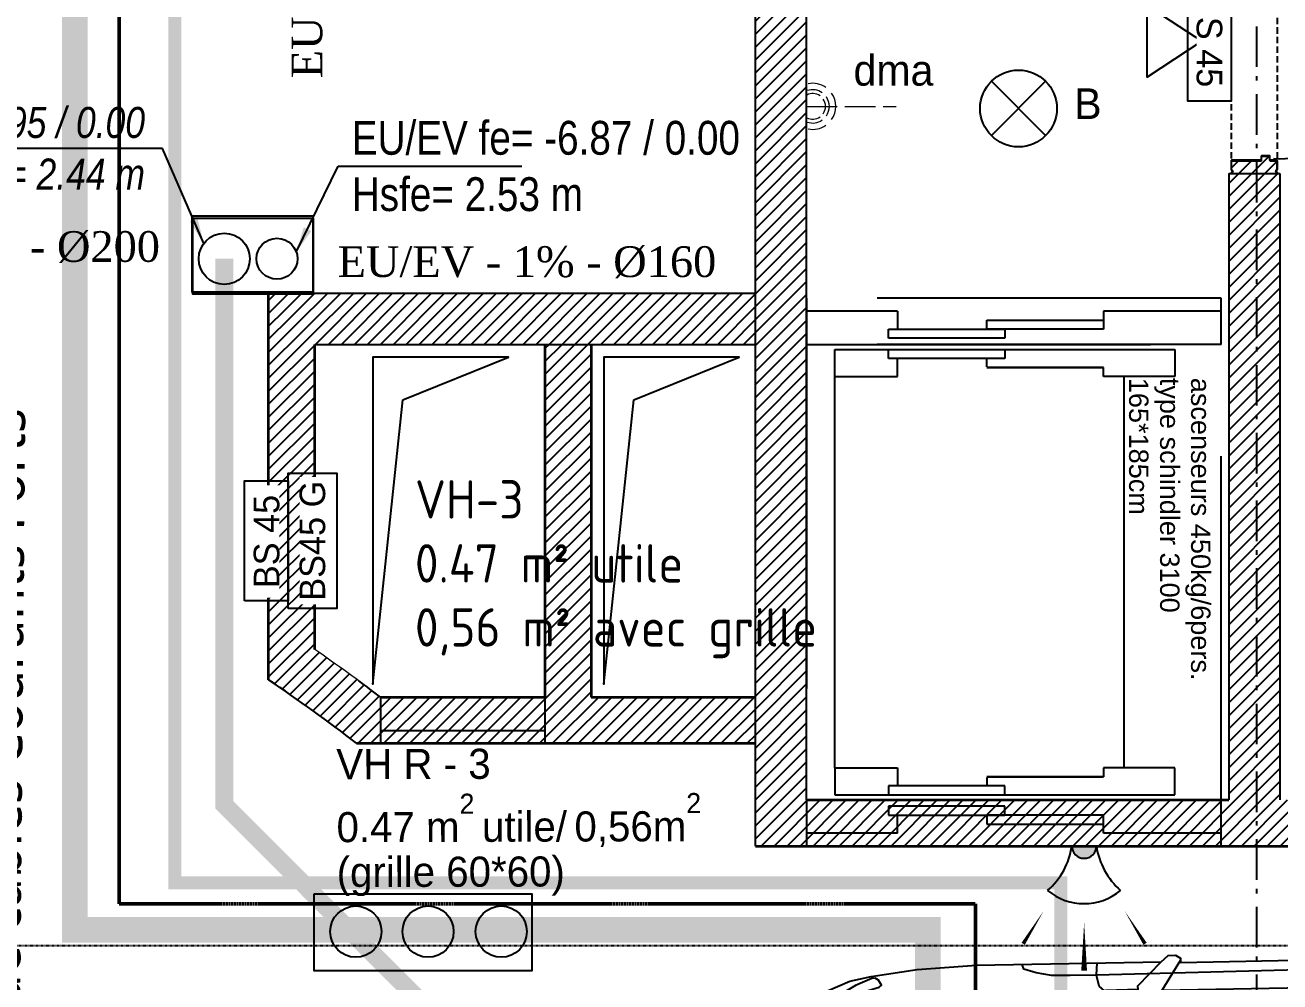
# Model space of a CAD drawing. Header units: centimetres. Extents: x 2191 to 12545, y -680 to 18662.
# Drawn here: x 4529.5 to 5020, y 4277.4 to 4651.1 of the extents above; entities that cross this region are included whole.
import ezdxf

# ---------------------------------------------------------------- set-up
doc = ezdxf.new("R2010")
doc.units = ezdxf.units.CM
for name, pattern in [('ACAD_ISO02W100', [15, 12, -3]), ('prlm_ef', [0.165, 0.1, -0.065]), ('prlm_ep', [2.5, 1.25, -0.25, 0.25, -0.25, 0.25, -0.25]), ('Style de ligne -1', [0.41664, 0.20828, -0.20836]), ('Style de ligne -11', [0.347222, 0.20828, -0.138942]), ('Style de ligne -13', [0.147638, 0.098425, -0.049213]), ('Style de ligne -17', [0.347222, 0.20828, -0.138942]), ('Style de ligne -6', [1.04164, 0.625, -0.20828, 0.06943, -0.13893])]:
    doc.linetypes.add(name, pattern=pattern)
for name, color, linetype in [('B BATI-fluides-gaine', 252, 'Continuous'), ('B GÈnÈral_Hatch', 252, 'Continuous'), ('B Général', 252, 'Continuous'), ('C ANNOTATIONS-axes horizontaux', 252, 'Style de ligne -1'), ('C ANNOTATIONS-niveaux', 252, 'Continuous'), ('C ANNOTATIONS-prestations', 252, 'Continuous'), ('prlm-EAU-EP', 141, 'Continuous'), ('prlm-EAU-EUEV', 25, 'Continuous'), ('prlm-GT', 242, 'Continuous'), ('prlm-VMC', 93, 'Continuous')]:
    doc.layers.add(name, color=color, linetype=linetype)
for name, color, linetype, lineweight in [('prlm-ELEC-BT', 1, 'Continuous', 25), ('prlm-ELEC-CFO', 1, 'Continuous', 25), ('prlm-ELEC-SSI', 6, 'Continuous', 25), ('prlm-TELECOM', 3, 'Continuous', 25)]:
    doc.layers.add(name, color=color, linetype=linetype, lineweight=lineweight)
doc.styles.add('Arial', font='arial.ttf')
doc.styles.add('CHAUFF', font='trebucbi.ttf', dxfattribs={"height": 0.001})
doc.styles.add('Eurostile', font='Eurosti.TTF')
doc.styles.add('Eurostile (bold)', font='Eurostib.TTF')
doc.styles.add('prlm-eau-ep', font='timesbi.ttf', dxfattribs={"height": 18})
doc.styles.add('prlm-eau-euev', font='pala.ttf', dxfattribs={"height": 18})
doc.styles.add('prlm-elec-cfo', font='comic.ttf', dxfattribs={"height": 12})
doc.styles.get("Standard").update_dxf_attribs({"font": 'isocp.shx', "height": 15})
doc.dimstyles.new('ISO-25', dxfattribs={"dimtxt": 2.5, "dimasz": 2.5, "dimexe": 1.25, "dimexo": 0.625, "dimtad": 1, "dimtxsty": 'Standard', "dimcen": 2.5, "dimadec": 0, "dimazin": 0, "dimtfac": 1, "dimtmove": 0, "dimatfit": 3, "dimfxl": 1, "dimarcsym": 0})
pattern_1 = [(45, (0, 0), (2.4253472, -2.6458333), [])]

# ---------------------------------------------------------------- blocks, each defined once
blk = doc.blocks.new('A 70.Groupe-1')
at = {"layer": 'B Général', "linetype": 'Continuous'}
for p, q in [((5186.18, 4285.15), (5183.07, 4288.37)), ((5205.6, 4275.75), (5211.38, 4279.87)), ((5071.7, 4276.01), (5082.6, 4276.23)), ((4973.72, 4214.28), (4974.4, 4261.37)), ((5075.64, 4254.92), (5083.01, 4254.91)), ((4977, 4169.85), (4985.01, 4170)), ((4977.7, 4154.22), (4984.92, 4154.37)), ((5077.87, 4140.79), (5085.24, 4141.09)), ((5208.55, 4125.06), (5214.48, 4121.17)), ((5074.76, 4119.56), (5085.66, 4119.77)), ((5189.51, 4114.91), (5186.53, 4111.57))]:
    blk.add_line(p, q, dxfattribs=at)
at = {"layer": 'B Général', "linetype": 'Continuous', "flags": 128}
for points in [[(4814.58, 4192.73), (4815.05, 4209.98), (4816.73, 4226.45), (4820.39, 4244.56), (4824.97, 4256.27), (4830.04, 4263.59), (4834.76, 4268.09), (4842.27, 4273.45), (4851.81, 4277.65), (4860.19, 4279.41), (4878.18, 4282.17), (4901.4, 4283.83), (4973.54, 4285.24), (4976.29, 4287.7), (4979.1, 4287.75), (4981.13, 4286.59), (4981.16, 4284.99), (5102.18, 4287.35), (5217.22, 4288.8), (5223.25, 4287.72), (5229.33, 4284.23), (5234.25, 4278.71), (5240.07, 4268), (5245.67, 4248.07), (5248.9, 4226.88), (5251, 4201.26)], [(5077.15, 4276.12), (5077.08, 4279.49), (5073.25, 4286.79)], [(5213.33, 4282.71), (5208.97, 4283.83), (5199.49, 4284.77), (5186.18, 4285.15), (5146.89, 4285.18), (4948.3, 4280.01), (4938.04, 4279.81), (4930.67, 4279.83), (4924.71, 4280.84), (4919.87, 4282.34), (4919.19, 4284.18)], [(4970.18, 4268.09), (4952.29, 4273.04), (4949.35, 4275.71), (4948.3, 4280.01), (4948.53, 4284.75)], [(4842.27, 4273.45), (4833.46, 4264.94), (4830.36, 4259.11), (4826.37, 4250.37), (4823.02, 4241), (4821.03, 4227.97), (4819.15, 4209.17), (4819.31, 4192.82)], [(4964.53, 4274.4), (4951.95, 4273.99), (4948.91, 4273.45), (4945.58, 4271.78), (4940.67, 4268.48), (4936.15, 4261.82), (4931.04, 4252.58), (4925.88, 4237.72), (4923.26, 4223.72), (4921.43, 4211.01), (4921.15, 4200.75), (4921.26, 4194.81)], [(5223.59, 4200.73), (5222.95, 4216.75), (5220.84, 4234.83), (5216.76, 4254.64), (5210.41, 4267.98), (5205.6, 4275.75), (5197.87, 4269.34), (5189, 4263.71), (5176.82, 4254.98), (5178.83, 4250.85), (5181.91, 4240.97), (5183.92, 4228.5), (5184.91, 4210.39), (5184.96, 4199.97)], [(5217.44, 4272.77), (5222.12, 4263.64), (5226.72, 4253.71), (5228.97, 4241.32), (5230.8, 4229.73), (5232.97, 4200.91)], [(4946.91, 4269.24), (4943.12, 4270.13), (4895.51, 4265.35), (4868.3, 4262.57), (4842.37, 4260.62), (4836.54, 4260.67)], [(4930.4, 4194.99), (4930.38, 4204.13), (4931.19, 4220.19), (4933.46, 4235.46), (4937.35, 4249.81), (4940.83, 4260.14), (4944.1, 4265.5), (4946.91, 4269.24), (4952.71, 4267.59), (4972.55, 4261.89), (4992.87, 4256.19), (5006.58, 4251.97), (5003.66, 4245.66), (5001.64, 4233.75), (4999.66, 4220.56), (4999.08, 4208.84), (4999.17, 4196.34)], [(4823.16, 4192.9), (4822.85, 4208.77), (4824.03, 4222.42), (4825.32, 4229.82), (4826.74, 4231.13), (4831.87, 4231.23), (4853.59, 4235.99), (4880.26, 4241.48), (4908.66, 4248.61), (4925.72, 4254.08), (4930.5, 4255.45), (4932.74, 4255.66)], [(5006.58, 4251.97), (5019.92, 4250.63), (5031.16, 4249.88), (5048.8, 4249.59), (5135.68, 4251.29), (5161.98, 4251.32), (5172.39, 4252.32), (5176.82, 4254.98)], [(5172.39, 4252.32), (5175.59, 4244.21), (5177.06, 4234.94), (5177.95, 4221.97), (5178.38, 4199.84)], [(5236.36, 4253.09), (5240.31, 4235.53), (5241.34, 4223.93), (5242.58, 4201.1)], [(4968.12, 4127.48), (4964.06, 4134.51), (4960.36, 4139.05), (4955.45, 4144.17), (4952.14, 4149.31), (4949.63, 4154.88), (4948.35, 4158.86), (4948.21, 4165.67), (4950.84, 4174.95), (4957.69, 4193.52), (4965.45, 4206.5), (4969.33, 4213.39), (4971.32, 4214.24), (4973.72, 4214.28), (4975.35, 4213.11), (4975.15, 4182.24), (4972.35, 4181.78), (4973.62, 4178.6), (4976.54, 4172.64), (4977.88, 4165.85), (4977.62, 4158.23), (4977.34, 4152.21), (4975.81, 4148.57), (4974.28, 4144.54), (4976.7, 4144.18), (4977.68, 4130.62)], [(4814.58, 4192.73), (4815.72, 4175.51), (4818.05, 4159.12), (4822.41, 4141.16), (4827.44, 4129.64), (4832.79, 4122.53), (4837.69, 4118.21), (4845.41, 4113.15), (4855.1, 4109.33), (4863.55, 4107.89), (4881.63, 4105.84), (4904.9, 4105.09), (4977.03, 4106.5), (4979.88, 4104.15), (4982.69, 4104.21), (4984.67, 4105.45), (4984.64, 4107.05), (5105.66, 4109.42), (5220.66, 4112.47), (5226.65, 4113.79), (5232.59, 4117.52), (5237.29, 4123.22), (5242.69, 4134.15), (5247.51, 4154.29), (5249.9, 4175.58), (5251, 4201.26)], [(5174.44, 4147.17), (5177.33, 4155.4), (5178.43, 4164.73), (5178.82, 4177.72), (5178.38, 4199.84)], [(5223.59, 4200.73), (5223.58, 4184.69), (5222.17, 4166.54), (5218.87, 4146.59), (5213.05, 4133.01), (5208.55, 4125.06), (5200.57, 4131.16), (5191.49, 4136.44), (5178.98, 4144.69), (5180.82, 4148.9), (5183.51, 4158.89), (5185.03, 4171.43), (5185.32, 4189.56), (5184.96, 4199.97)], [(5220.26, 4128.5), (5224.58, 4137.81), (5228.79, 4147.91), (5230.55, 4160.37), (5231.93, 4172.03), (5232.97, 4200.91)], [(5238.39, 4148.9), (5241.66, 4166.6), (5242.23, 4178.24), (5242.58, 4201.1)], [(4967.61, 4116.98), (4955.02, 4116.9), (4951.96, 4117.32), (4948.57, 4118.86), (4943.53, 4121.97), (4938.76, 4128.45), (4933.29, 4137.48), (4927.55, 4152.12), (4924.39, 4166.01), (4922.06, 4178.63), (4921.38, 4188.88), (4921.26, 4194.81)], [(4930.4, 4194.99), (4930.74, 4185.86), (4932.17, 4169.85), (4935.04, 4154.67), (4939.48, 4140.49), (4943.37, 4130.3), (4946.84, 4125.08), (4949.8, 4121.45), (4955.54, 4123.32), (4975.13, 4129.8), (4995.21, 4136.29), (5008.75, 4141.04), (5005.58, 4147.23), (5003.11, 4159.05), (5000.6, 4172.15), (4999.57, 4183.84), (4999.17, 4196.34)], [(4845.41, 4113.15), (4836.27, 4121.31), (4832.95, 4127.02), (4828.61, 4135.59), (4824.9, 4144.82), (4822.4, 4157.76), (4819.79, 4176.47), (4819.31, 4192.82)], [(4823.16, 4192.9), (4823.47, 4177.03), (4825.18, 4163.43), (4826.77, 4156.08), (4828.23, 4154.83), (4833.36, 4154.93), (4855.25, 4151.03), (4882.12, 4146.58), (4910.78, 4140.57), (4928.03, 4135.77), (4932.86, 4134.59), (4935.11, 4134.47)], [(5008.75, 4141.04), (5022.02, 4142.9), (5033.23, 4144.09), (5050.85, 4145.07), (5137.73, 4146.77), (5164.01, 4147.77), (5174.44, 4147.17), (5178.98, 4144.69)], [(4949.8, 4121.45), (4946.05, 4120.41), (4898.29, 4123.33), (4870.99, 4125.04), (4845, 4125.97), (4839.18, 4125.7)], [(4973.01, 4123.5), (4955.32, 4117.87), (4952.49, 4115.08), (4951.61, 4110.74), (4952.03, 4106.01)], [(5216.54, 4118.4), (5212.23, 4117.12), (5202.8, 4115.81), (5189.51, 4114.91), (5150.25, 4113.34), (4951.61, 4110.74), (4941.35, 4110.54), (4933.98, 4110.23), (4928.07, 4108.99), (4923.3, 4107.3), (4922.69, 4105.44)], [(5080.21, 4119.67), (5080.27, 4116.3), (5076.73, 4108.85)]]:
    blk.add_lwpolyline(points, dxfattribs=at)
for points in [[(4964.64, 4272.96), (4964.42, 4275.84), (4973.54, 4285.24), (4976.29, 4287.7), (4979.1, 4287.75), (4981.13, 4286.59), (4981.14, 4285.79), (4972.83, 4272.32), (4969.97, 4270.82)], [(5236.36, 4253.09), (5233.15, 4253.03), (5230.7, 4255.39), (5225.76, 4261.71), (5220.81, 4268.83), (5211.38, 4279.87), (5213.33, 4282.71), (5216.94, 4282.38), (5224.22, 4279.32), (5228.73, 4274.19), (5232.54, 4263.64)], [(4827.19, 4232.58), (4830.86, 4233.62), (4832.75, 4235.42), (4833.02, 4238.31), (4835.73, 4247.18), (4840.19, 4256.89), (4843.6, 4262.73), (4848.16, 4267.47), (4853.05, 4271.58), (4859.1, 4273.94), (4863.4, 4275.31), (4864.19, 4276.12), (4863.03, 4278.03), (4861.73, 4278.8), (4860.45, 4278.62), (4854.09, 4275.93), (4845.85, 4270.95), (4840.48, 4266.68), (4836.12, 4260.02), (4832.11, 4251.92), (4829.37, 4244.49), (4827.59, 4236.92)], [(5049.95, 4281.2), (5062.29, 4281.44), (5064.71, 4280.53), (5065.06, 4279.09), (5063.8, 4278.1), (5051.46, 4277.86), (5048.71, 4278.77), (5048.03, 4280.84)], [(5071.7, 4276.01), (5075.64, 4254.92), (5046.78, 4254.36), (5023.04, 4254.86), (5008.25, 4256.65), (4970.18, 4268.09), (4969.97, 4270.82), (4973.93, 4274.1)], [(5171.93, 4275.57), (5158.37, 4263.76), (5152.34, 4260.43), (5145.49, 4258.21), (5136.06, 4256.91), (5083.01, 4254.91), (5082.6, 4276.23), (5116.91, 4276.58), (5148.83, 4275.92)], [(4944.54, 4176.99), (4943.81, 4214.66), (4944.89, 4216.44), (4946.98, 4216.16), (4949.02, 4210.43), (4949.48, 4195.21), (4949.13, 4180.29), (4947.79, 4174.81), (4946.37, 4173.66), (4944.9, 4174.91)], [(4828.74, 4153.4), (4832.45, 4152.51), (4834.41, 4150.78), (4834.78, 4147.9), (4837.84, 4139.14), (4842.68, 4129.61), (4846.32, 4123.91), (4851.06, 4119.35), (4856.11, 4115.44), (4862.24, 4113.32), (4866.59, 4112.12), (4867.41, 4111.34), (4866.33, 4109.39), (4865.06, 4108.56), (4863.77, 4108.7), (4857.31, 4111.14), (4848.88, 4115.78), (4843.35, 4119.85), (4838.73, 4126.33), (4834.41, 4134.26), (4831.38, 4141.58), (4829.31, 4149.08)], [(5238.39, 4148.9), (5235.19, 4148.84), (5232.83, 4146.39), (5228.15, 4139.88), (5223.48, 4132.57), (5214.48, 4121.17), (5216.54, 4118.4), (5220.14, 4118.88), (5227.29, 4122.22), (5231.6, 4127.52), (5234.99, 4138.21)], [(5074.76, 4119.56), (5077.87, 4140.79), (5049.02, 4140.22), (5025.31, 4138.8), (5010.6, 4136.43), (4973.01, 4123.5), (4972.9, 4120.78), (4976.99, 4117.65)], [(5174.9, 4123.92), (5160.89, 4135.2), (5154.73, 4138.28), (5147.8, 4140.23), (5138.32, 4141.17), (5085.24, 4141.09), (5085.66, 4119.77), (5119.96, 4120.77), (5151.83, 4122.67)], [(4967.66, 4118.43), (4967.55, 4115.54), (4977.03, 4106.5), (4979.88, 4104.15), (4982.69, 4104.21), (4984.67, 4105.45), (4984.65, 4106.25), (4975.82, 4119.39), (4972.9, 4120.78)], [(5053.23, 4113.53), (5065.57, 4113.77), (5067.96, 4114.78), (5068.25, 4116.23), (5066.95, 4117.16), (5054.6, 4116.92), (5051.9, 4115.91), (5051.3, 4113.81)]]:
    blk.add_lwpolyline(points, close=True, dxfattribs=at)
at = {"layer": 'B Général', "linetype": 'Continuous'}
for centre, major_axis, ratio in [((4965.46, 4257.62), (3.81, 0.07), 1), ((4992.47, 4161.81), (-0.36, 18.51), 0.458873), ((4992.71, 4161.89), (-0.3, 15.55), 0.407215), ((4993.59, 4161.99), (-0.21, 10.98), 0.408756), ((4967.79, 4138.4), (3.81, 0.07), 1)]:
    blk.add_ellipse(centre, major_axis=major_axis, ratio=ratio, dxfattribs=at)
blk = doc.blocks.new('A 70.PP 93_204 PF1_2h mur20')
at = {"layer": 'B GÈnÈral_Hatch', "linetype": 'Continuous'}
h = blk.add_hatch(dxfattribs=at)
h.set_pattern_fill('50_BETON', color=256, style=0, pattern_type=2)
h.set_pattern_definition(pattern_1)
edge = h.paths.add_edge_path()
edge.add_line((-51.6, -8.95), (-50.94, -8.37))
edge.add_line((-50.94, -8.37), (-50.93, -8.36))
edge.add_arc((-50.79, -8.52), 0.2, 48.9909, 131.0091, ccw=False)
edge.add_line((-50.66, -8.36), (-50.65, -8.37))
edge.add_line((-50.65, -8.37), (-50.1, -8.86))
edge.add_line((-50.1, -8.86), (-50.1, -8.86))
edge.add_arc((-50.06, -8.82), 0.05, 228.9909, 270)
edge.add_line((-50.06, -8.87), (-50.06, -8.87))
edge.add_line((-50.06, -8.87), (-46.7, -8.87))
edge.add_line((-46.7, -8.87), (-46.69, -8.87))
edge.add_arc((-46.69, -8.83), 0.0435, 270, 360)
edge.add_line((-46.65, -8.83), (-46.65, 2.7))
edge.add_arc((-46.48, 2.7), 0.174, 90, 180, ccw=False)
edge.add_line((-46.48, 2.87), (-46.45, 2.87))
edge.add_line((-46.45, 2.87), (-44.9, 2.87))
edge.add_line((-44.9, 2.87), (-44.89, 2.87))
edge.add_arc((-44.89, 2.91), 0.0435, 270, 360)
edge.add_line((-44.85, 2.91), (-44.85, 5.96))
edge.add_arc((-44.89, 5.96), 0.0435, 0, 90)
edge.add_line((-44.89, 6), (-44.9, 6))
edge.add_line((-44.9, 6), (-46.45, 6))
edge.add_line((-46.45, 6), (-46.48, 6))
edge.add_arc((-46.48, 6.17), 0.174, 180, 270, ccw=False)
edge.add_line((-46.65, 6.17), (-46.65, 8.83))
edge.add_arc((-46.69, 8.83), 0.0435, 0, 90)
edge.add_line((-46.69, 8.87), (-46.7, 8.87))
edge.add_line((-46.7, 8.87), (-50.06, 8.87))
edge.add_line((-50.06, 8.87), (-50.06, 8.87))
edge.add_arc((-50.06, 8.82), 0.05, 90, 131.0091)
edge.add_line((-50.1, 8.86), (-50.1, 8.86))
edge.add_line((-50.1, 8.86), (-50.65, 8.37))
edge.add_line((-50.65, 8.37), (-50.66, 8.37))
edge.add_arc((-50.79, 8.52), 0.2, 233.0967, 311.0091, ccw=False)
edge.add_line((-50.91, 8.36), (-50.92, 8.36))
edge.add_line((-50.92, 8.36), (-51.44, 8.81))
edge.add_line((-51.44, 8.81), (-51.44, 8.81))
edge.add_line((-51.44, 8.81), (-51.6, 8.95))
edge.add_line((-51.6, 8.95), (-51.6, -8.95))
h = blk.add_hatch(dxfattribs=at)
h.set_pattern_fill('50_BETON', color=256, style=0, pattern_type=2)
h.set_pattern_definition(pattern_1)
edge = h.paths.add_edge_path()
edge.add_line((51.6, -8.95), (50.94, -8.37))
edge.add_line((50.94, -8.37), (50.93, -8.36))
edge.add_arc((50.79, -8.52), 0.2, 48.9909, 131.0091)
edge.add_line((50.66, -8.36), (50.65, -8.37))
edge.add_line((50.65, -8.37), (50.1, -8.86))
edge.add_line((50.1, -8.86), (50.1, -8.86))
edge.add_arc((50.06, -8.82), 0.05, 270, 311.0091, ccw=False)
edge.add_line((50.06, -8.87), (50.06, -8.87))
edge.add_line((50.06, -8.87), (46.7, -8.87))
edge.add_line((46.7, -8.87), (46.69, -8.87))
edge.add_arc((46.69, -8.83), 0.0435, 180, 270, ccw=False)
edge.add_line((46.65, -8.83), (46.65, 2.7))
edge.add_arc((46.48, 2.7), 0.174, 0, 90)
edge.add_line((46.48, 2.87), (46.45, 2.87))
edge.add_line((46.45, 2.87), (44.9, 2.87))
edge.add_line((44.9, 2.87), (44.89, 2.87))
edge.add_arc((44.89, 2.91), 0.0435, 180, 270, ccw=False)
edge.add_line((44.85, 2.91), (44.85, 5.96))
edge.add_arc((44.89, 5.96), 0.0435, 90, 180, ccw=False)
edge.add_line((44.89, 6), (44.9, 6))
edge.add_line((44.9, 6), (46.45, 6))
edge.add_line((46.45, 6), (46.48, 6))
edge.add_arc((46.48, 6.17), 0.174, 270, 360)
edge.add_line((46.65, 6.17), (46.65, 8.83))
edge.add_arc((46.69, 8.83), 0.0435, 90, 180, ccw=False)
edge.add_line((46.69, 8.87), (46.7, 8.87))
edge.add_line((46.7, 8.87), (50.06, 8.87))
edge.add_line((50.06, 8.87), (50.06, 8.87))
edge.add_arc((50.06, 8.82), 0.05, 48.9909, 90, ccw=False)
edge.add_line((50.1, 8.86), (50.1, 8.86))
edge.add_line((50.1, 8.86), (50.65, 8.37))
edge.add_line((50.65, 8.37), (50.66, 8.37))
edge.add_arc((50.79, 8.52), 0.2, 228.9909, 306.9033)
edge.add_line((50.91, 8.36), (50.92, 8.36))
edge.add_line((50.92, 8.36), (51.44, 8.81))
edge.add_line((51.44, 8.81), (51.44, 8.81))
edge.add_line((51.44, 8.81), (51.6, 8.95))
edge.add_line((51.6, 8.95), (51.6, -8.95))
at = {"layer": 'B Général', "linetype": 'Style de ligne -13', "ltscale": 25.4}
for p, q in [((46.7, 9), (-46.7, 9)), ((46.7, -9), (-46.7, -9))]:
    blk.add_line(p, q, dxfattribs=at)
at = {"layer": 'B Général', "linetype": 'Continuous', "flags": 128}
for points in [[(45, 12), (48.5, 12), (48.5, 10), (50, 10), (50.01, 106), (48.51, 106), (48.51, 104), (45.01, 104)], [(0, -20.5), (-14, -41.85), (14, -41.85)]]:
    blk.add_lwpolyline(points, close=True, dxfattribs=at)
for points in [[(-46.5, 8.83), (-46.5, 6.17, 0.414214), (-46.46, 6.13), (-46.45, 6.13), (-44.9, 6.13), (-44.87, 6.13, -0.414214), (-44.7, 5.96), (-44.7, 2.91, -0.414214), (-44.87, 2.74), (-44.9, 2.74), (-46.45, 2.74), (-46.46, 2.74, 0.414214), (-46.5, 2.7), (-46.5, -8.83, -0.414214), (-46.67, -9), (-46.7, -9), (-50.06, -9), (-50.07, -9, -0.18087), (-50.2, -8.95), (-50.2, -8.95), (-50.76, -8.47), (-50.76, -8.46, 0.373975), (-50.83, -8.46), (-50.83, -8.47), (-51.49, -9.04), (-51.6, -8.95), (-50.94, -8.37), (-50.93, -8.36, -0.373975), (-50.66, -8.36), (-50.65, -8.37), (-50.1, -8.86), (-50.1, -8.86, 0.18087), (-50.06, -8.87), (-50.06, -8.87), (-46.7, -8.87), (-46.69, -8.87, 0.414214), (-46.65, -8.83), (-46.65, 2.7, -0.414214), (-46.48, 2.87), (-46.45, 2.87), (-44.9, 2.87), (-44.89, 2.87, 0.414214), (-44.85, 2.91), (-44.85, 5.96, 0.414214), (-44.89, 6), (-44.9, 6), (-46.45, 6), (-46.48, 6, -0.414214), (-46.65, 6.17), (-46.65, 8.83, 0.414214), (-46.69, 8.87), (-46.7, 8.87), (-50.06, 8.87), (-50.06, 8.87, 0.18087), (-50.1, 8.86), (-50.1, 8.86), (-50.65, 8.37), (-50.66, 8.37, -0.353689), (-50.91, 8.36), (-50.92, 8.36), (-51.44, 8.81), (-51.44, 8.81), (-51.6, 8.95), (-51.49, 9.04), (-50.88, 8.51, 0.385556), (-50.77, 8.46), (-50.76, 8.47), (-50.2, 8.95), (-50.2, 8.95, -0.18087), (-50.07, 9), (-50.06, 9), (-46.7, 9), (-46.67, 9, -0.414214)], [(46.5, 8.83), (46.5, 6.17, -0.414214), (46.46, 6.13), (46.45, 6.13), (44.9, 6.13), (44.87, 6.13, 0.414214), (44.7, 5.96), (44.7, 2.91, 0.414214), (44.87, 2.74), (44.9, 2.74), (46.45, 2.74), (46.46, 2.74, -0.414214), (46.5, 2.7), (46.5, -8.83, 0.414214), (46.67, -9), (46.7, -9), (50.06, -9), (50.07, -9, 0.18087), (50.2, -8.95), (50.2, -8.95), (50.76, -8.47), (50.76, -8.46, -0.373975), (50.83, -8.46), (50.83, -8.47), (51.49, -9.04), (51.6, -8.95), (50.94, -8.37), (50.93, -8.36, 0.373975), (50.66, -8.36), (50.65, -8.37), (50.1, -8.86), (50.1, -8.86, -0.18087), (50.06, -8.87), (50.06, -8.87), (46.7, -8.87), (46.69, -8.87, -0.414214), (46.65, -8.83), (46.65, 2.7, 0.414214), (46.48, 2.87), (46.45, 2.87), (44.9, 2.87), (44.89, 2.87, -0.414214), (44.85, 2.91), (44.85, 5.96, -0.414214), (44.89, 6), (44.9, 6), (46.45, 6), (46.48, 6, 0.414214), (46.65, 6.17), (46.65, 8.83, -0.414214), (46.69, 8.87), (46.7, 8.87), (50.06, 8.87), (50.06, 8.87, -0.18087), (50.1, 8.86), (50.1, 8.86), (50.65, 8.37), (50.66, 8.37, 0.353689), (50.91, 8.36), (50.92, 8.36), (51.44, 8.81), (51.44, 8.81), (51.6, 8.95), (51.49, 9.04), (50.88, 8.51, -0.385556), (50.77, 8.46), (50.76, 8.47), (50.2, 8.95), (50.2, 8.95, 0.18087), (50.07, 9), (50.06, 9), (46.7, 9), (46.67, 9, 0.414214)]]:
    blk.add_lwpolyline(points, format="xyb", close=True, dxfattribs=at)
at = {"layer": 'B Général', "linetype": 'Continuous'}
blk.add_circle((48.5, 9.5), 0.5, dxfattribs=at)
blk.add_arc((48.5, 9.5), 94.5, 90, 181.2323, dxfattribs=at)
at = {"layer": 'C ANNOTATIONS-prestations', "insert": (25.17, 12.23), "char_height": 7.059, "attachment_point": 1, "rotation": 90, "line_spacing_factor": 0.894142, "style": 'Eurostile'}
blk.add_mtext('PP 93*204\\PPF 1/2h\\P', dxfattribs=at)
blk = doc.blocks.new('A 70.Groupe-6-1')
at = {"layer": 'B Général', "linetype": 'Continuous', "flags": 128}
blk.add_lwpolyline([(4642.57, 4311.71), (4727.57, 4311.71), (4727.57, 4281.71), (4642.57, 4281.71)], close=True, dxfattribs=at)
at = {"layer": 'B Général', "linetype": 'Continuous'}
for centre in [(4658.79, 4297), (4687.03, 4297), (4715.63, 4297)]:
    blk.add_circle(centre, 10, dxfattribs=at)
blk = doc.blocks.new('A 70.Groupe-11-1')
at = {"layer": 'B GÈnÈral_Hatch', "linetype": 'Continuous'}
h = blk.add_hatch(dxfattribs=at)
h.set_pattern_fill('50_BETON', color=256, style=0, pattern_type=2)
h.set_pattern_definition(pattern_1)
h.paths.add_polyline_path([(4642.71, 4526.39), (4624.71, 4546.39), (4624.71, 4395.37), (4642.71, 4407.25)])
h = blk.add_hatch(dxfattribs=at)
h.set_pattern_fill('50_BETON', color=256, style=0, pattern_type=2)
h.set_pattern_definition(pattern_1)
h.paths.add_polyline_path([(4814.96, 4546.39), (4624.71, 4546.39), (4642.71, 4526.39), (4814.96, 4526.39)])
h = blk.add_hatch(dxfattribs=at)
h.set_pattern_fill('50_BETON', color=256, style=0, pattern_type=2)
h.set_pattern_definition(pattern_1)
h.paths.add_polyline_path([(4732.71, 4388.59), (4750.71, 4388.59), (4750.71, 4526.39), (4732.71, 4526.39)])
h = blk.add_hatch(dxfattribs=at)
h.set_pattern_fill('50_BETON', color=256, style=0, pattern_type=2)
h.set_pattern_definition(pattern_1)
edge = h.paths.add_edge_path()
edge.add_line((4642.71, 4407.25), (4624.71, 4395.37))
edge.add_arc((4150.95, 3701.72), 840, 52.7748, 55.66677, ccw=False)
edge.add_line((4659.11, 4370.59), (4668.46, 4388.59))
edge.add_line((4668.46, 4388.59), (4668.46, 4388.59))
edge.add_arc((4150.95, 3701.72), 860, 53.00389, 55.12284)
edge.add_line((4642.71, 4407.25), (4642.71, 4407.25))
h = blk.add_hatch(dxfattribs=at)
h.set_pattern_fill('50_BETON', color=256, style=0, pattern_type=2)
h.set_pattern_definition(pattern_1)
h.paths.add_polyline_path([(4814.96, 4388.59), (4668.46, 4388.59), (4659.11, 4370.59), (4814.96, 4370.59)])
at = {"layer": 'B Général', "linetype": 'Continuous', "lineweight": 35}
for p, q in [((4624.71, 4395.37), (4624.71, 4546.39)), ((4642.71, 4407.25), (4642.71, 4526.39)), ((4732.71, 4526.39), (4732.71, 4388.59)), ((4750.71, 4526.39), (4750.71, 4388.59)), ((4668.46, 4388.59), (4732.71, 4388.59)), ((4750.71, 4388.59), (4814.96, 4388.59)), ((4659.11, 4370.59), (4814.96, 4370.59))]:
    blk.add_line(p, q, dxfattribs=at)
at = {"layer": 'B Général', "linetype": 'Continuous'}
for p, q in [((4624.71, 4395.37), (4624.71, 4546.39)), ((4624.71, 4546.39), (4814.96, 4546.39)), ((4642.71, 4407.25), (4642.71, 4526.39)), ((4642.71, 4526.39), (4814.96, 4526.39)), ((4732.71, 4526.39), (4732.71, 4388.59)), ((4750.71, 4526.39), (4750.71, 4388.59)), ((4668.46, 4388.59), (4732.71, 4388.59)), ((4750.71, 4388.59), (4814.96, 4388.59)), ((4659.11, 4370.59), (4814.96, 4370.59))]:
    blk.add_line(p, q, dxfattribs=at)
at = {"layer": 'B Général', "linetype": 'Continuous', "lineweight": 18}
for p, q in [((4624.71, 4546.39), (4814.96, 4546.39)), ((4642.71, 4526.39), (4814.96, 4526.39))]:
    blk.add_line(p, q, dxfattribs=at)
at = {"layer": 'B Général', "linetype": 'Continuous', "flags": 128}
for points in [[(4677.19, 4504.78), (4718.46, 4521.39), (4665.5, 4521.39), (4665.5, 4393.59)], [(4767.41, 4504.78), (4808.68, 4521.39), (4755.71, 4521.39), (4755.71, 4393.59)]]:
    blk.add_lwpolyline(points, close=True, dxfattribs=at)
at = {"layer": 'B Général', "flags": 128}
for points in [[(4668.51, 4370.59), (4668.51, 4388.59), (4732.71, 4388.59), (4732.71, 4370.59)], [(4668.51, 4370.59), (4668.51, 4375.59), (4732.71, 4375.59), (4732.71, 4370.59)]]:
    blk.add_lwpolyline(points, close=True, dxfattribs=at)
at = {"layer": 'B Général', "linetype": 'Continuous', "lineweight": 18}
for radius, start, end in [(860, 53.00389, 55.12284), (840, 52.7748, 55.66677)]:
    blk.add_arc((4150.95, 3701.72), radius, start, end, dxfattribs=at)
at = {"layer": 'B Général', "linetype": 'Continuous'}
for radius, start, end in [(840, 52.7748, 55.66677), (860, 53.00389, 53.70968)]:
    blk.add_arc((4150.95, 3701.72), radius, start, end, dxfattribs=at)
at = {"layer": 'B BATI-fluides-gaine', "insert": (4651.16, 4368.27), "char_height": 11.765, "width": 168.7125, "attachment_point": 1, "rotation": 0.163, "line_spacing_factor": 0.894142, "style": 'Eurostile (bold)'}
blk.add_mtext('VH R - 3\\P{\\fEurostile|b0|i0|c0|p0;0.47 m}{\\fEurostile|b0|i0|c0|p0;\\H0.6667x;\\S2 ^ ;}{\\fEurostile|b0|i0|c0|p0;utile/}{\\fEurostile|b0|i0|c0|p0;\\H0.6667x;\\S ^ ;}{\\fEurostile|b0|i0|c0|p0;0,56m}{\\fEurostile|b0|i0|c0|p0;\\H0.6667x;\\S2^ ;}{\\fEurostile|b0|i0|c0|p0;\\P(grille 60*60)}', dxfattribs=at)
blk = doc.blocks.new('xi.lumB')
at = {"layer": 'prlm-ELEC-CFO', "color": 0, "linetype": 'ByBlock'}
for p, q in [((10.61, 10.61), (-10.61, -10.61)), ((-10.61, 10.61), (10.61, -10.61))]:
    blk.add_line(p, q, dxfattribs=at)
blk.add_circle((0, 0), 15, dxfattribs=at)
blk = doc.blocks.new('xi.dma')
at = {"layer": 'prlm-ELEC-CFO', "color": 0, "linetype": 'ACAD_ISO02W100', "lineweight": 5, "flags": 128}
for points in [[(0, 0), (0, 35)], [(-20, 0), (20, 0)]]:
    blk.add_lwpolyline(points, dxfattribs=at)
at = {"layer": 'prlm-ELEC-CFO', "color": 0, "linetype": 'ByBlock', "lineweight": 5}
for radius, start, end in [(9, 55, 125), (9, 145, 191.803), (6.5, 145, 199.0387), (5, 145, 207.3745), (6.5, 55, 125), (5, 55, 125), (5, 332.6255, 35), (6.5, 340.9613, 35), (9, 348.197, 35)]:
    blk.add_arc((0, 2.41), radius, start, end, dxfattribs=at)
blk = doc.blocks.new('xi.bs45')
at = {"layer": 'prlm-ELEC-SSI', "color": 0, "linetype": 'ByBlock', "lineweight": -2}
blk.add_lwpolyline([(-23.46, 17), (23.46, 17), (23.46, 0), (-23.46, 0)], close=True, dxfattribs=at)
at = {"layer": 'prlm-ELEC-SSI', "color": 0, "linetype": 'ByBlock', "lineweight": -2, "insert": (-0.24, 8.39), "char_height": 10, "width": 43.7694, "attachment_point": 5, "style": 'prlm-elec-cfo', "bg_fill": 3, "box_fill_scale": 1, "bg_fill_color": 256, "bg_fill_transparency": 0}
blk.add_mtext('BS 45', dxfattribs=at)
blk = doc.blocks.new('xi.bs45g')
at = {"layer": 'prlm-ELEC-SSI', "color": 0, "linetype": 'ByBlock', "lineweight": -2}
blk.add_lwpolyline([(-26.46, 19), (26.46, 19), (26.46, 0), (-26.46, 0)], close=True, dxfattribs=at)
at = {"layer": 'prlm-ELEC-SSI', "color": 0, "linetype": 'ByBlock', "lineweight": -2, "insert": (0.06, 9.46), "char_height": 10, "width": 49.6606, "attachment_point": 5, "style": 'prlm-elec-cfo', "bg_fill": 3, "box_fill_scale": 1, "bg_fill_color": 256, "bg_fill_transparency": 0}
blk.add_mtext('BS45 G', dxfattribs=at)
blk = doc.blocks.new('xi.sir')
at = {"layer": 'prlm-ELEC-SSI'}
blk.add_hatch(color=0, dxfattribs=at).paths.add_polyline_path([(-4.81, 0), (4.82, 0, 1)])
at = {"layer": 'prlm-ELEC-SSI', "color": 0, "flags": 128}
for points in [[(0, 30, 0, 2.25, 0), (0, 48.75, 0, 0, 0)], [(-15.87, 25.45, 0, 1.5, 0), (-23.81, 38.18, 0, 0, 0)], [(15.88, 25.45, 0, 1.5, 0), (23.82, 38.18, 0, 0, 0)]]:
    blk.add_lwpolyline(points, format="xyseb", dxfattribs=at)
blk.add_lwpolyline([(-4.81, 0), (4.82, 0)], dxfattribs=at)
at = {"layer": 'prlm-ELEC-SSI', "color": 0}
for centre, radius, start, end in [((0, 0), 22.5, 50.6187, 129.3813), ((-33.01, -4.08), 28.5, 8.2221, 48.8754), ((33.02, -4.08), 28.5, 131.1246, 171.7779), ((0, 0), 4.81, 0, 180)]:
    blk.add_arc(centre, radius, start, end, dxfattribs=at)

msp = doc.modelspace()

# ---------------------------------------------------------------- hatches: boundary and pattern name
at = {"layer": 'B GÈnÈral_Hatch', "linetype": 'Continuous'}
h = msp.add_hatch(dxfattribs=at)
h.set_pattern_fill('50_BETON', color=256, style=0, pattern_type=2)
h.set_pattern_definition(pattern_1)
h.paths.add_polyline_path([(4834.96, 4884.39), (4814.96, 4884.39), (4814.96, 4330.43), (4834.96, 4348.43)])
h = msp.add_hatch(dxfattribs=at)
h.set_pattern_fill('50_BETON', color=256, style=0, pattern_type=2)
h.set_pattern_definition(pattern_1)
h.paths.add_polyline_path([(4999.96, 4348.43), (5019.96, 4348.43), (5019.96, 4593.19), (4999.96, 4593.19)])
h = msp.add_hatch(dxfattribs=at)
h.set_pattern_fill('50_BETON', color=256, style=0, pattern_type=2)
h.set_pattern_definition(pattern_1)
h.paths.add_polyline_path([(5072.2, 4348.43), (4834.96, 4348.43), (4814.96, 4330.43), (5072.2, 4330.43)])

# ---------------------------------------------------------------- linework, layer by layer
at = {"layer": 'B Général', "linetype": 'Continuous', "lineweight": 18}
for p, q in [((4814.96, 4330.43), (4814.96, 4884.39)), ((4834.96, 4348.43), (4834.96, 4696.39)), ((4999.96, 4593.19), (4999.96, 4348.43)), ((5019.96, 4593.19), (5019.96, 4348.43))]:
    msp.add_line(p, q, dxfattribs=at)
at = {"layer": 'B Général', "linetype": 'Continuous'}
for p, q in [((4814.96, 4330.43), (4814.96, 4884.39)), ((4834.96, 4348.43), (4834.96, 4696.39)), ((4999.96, 4593.19), (4999.96, 4348.43)), ((4999.96, 4593.19), (5019.96, 4593.19)), ((5019.96, 4593.19), (5019.96, 4348.43)), ((4845.96, 4360.97), (4845.96, 4513.81)), ((4958.96, 4513.81), (4958.96, 4360.97)), ((4834.96, 4348.43), (4999.96, 4348.43)), ((4814.96, 4330.43), (5072.2, 4330.43))]:
    msp.add_line(p, q, dxfattribs=at)
at = {"layer": 'B Général', "linetype": 'Style de ligne -17', "ltscale": 645.16}
for p, q in [((4996.96, 4544.39), (4834.96, 4544.39)), ((4834.96, 4544.39), (4834.96, 4526.39)), ((4996.96, 4526.39), (4996.96, 4544.39)), ((4834.96, 4526.39), (4996.96, 4526.39)), ((4996.96, 4526.39), (4834.96, 4526.39)), ((4834.96, 4526.39), (4834.96, 4348.39)), ((4996.96, 4348.39), (4996.96, 4526.39)), ((4996.96, 4348.39), (4834.96, 4348.39)), ((4834.96, 4348.39), (4834.96, 4330.39)), ((4834.96, 4348.39), (4996.96, 4348.39)), ((4996.96, 4330.39), (4996.96, 4348.39)), ((4834.96, 4330.39), (4996.96, 4330.39))]:
    msp.add_line(p, q, dxfattribs=at)
at = {"layer": 'B Général'}
for p, q in [((4870.46, 4539.39), (4834.96, 4539.39)), ((4870.46, 4539.39), (4870.46, 4532.33)), ((4950.96, 4539.39), (4950.96, 4535.86)), ((4996.96, 4539.39), (4950.96, 4539.39)), ((4866.96, 4528.81), (4866.96, 4532.33)), ((4866.96, 4532.33), (4912.46, 4532.33)), ((4866.96, 4528.81), (4866.96, 4532.33)), ((4866.96, 4532.33), (4912.46, 4532.33)), ((4905.46, 4532.33), (4905.46, 4535.86)), ((4905.46, 4535.86), (4950.96, 4535.86)), ((4905.46, 4532.33), (4905.46, 4535.86)), ((4905.46, 4535.86), (4950.96, 4535.86)), ((4950.96, 4532.33), (4905.46, 4532.33)), ((4950.96, 4532.33), (4905.46, 4532.33)), ((4912.46, 4532.33), (4912.46, 4528.81)), ((4912.46, 4532.33), (4912.46, 4528.81)), ((4950.96, 4535.86), (4950.96, 4532.33)), ((4950.96, 4535.86), (4950.96, 4532.33)), ((4912.46, 4528.81), (4866.96, 4528.81)), ((4912.46, 4528.81), (4866.96, 4528.81)), ((4845.96, 4524.39), (4978.96, 4524.39)), ((4845.96, 4513.81), (4845.96, 4524.39)), ((4866.96, 4520.86), (4866.96, 4524.39)), ((4866.96, 4524.39), (4912.46, 4524.39)), ((4866.96, 4520.86), (4866.96, 4524.39)), ((4866.96, 4524.39), (4912.46, 4524.39)), ((4912.46, 4524.39), (4912.46, 4520.86)), ((4912.46, 4524.39), (4912.46, 4520.86)), ((4978.96, 4524.39), (4978.96, 4513.81)), ((4912.46, 4520.86), (4866.96, 4520.86)), ((4912.46, 4520.86), (4866.96, 4520.86)), ((4870.46, 4513.81), (4870.46, 4520.86)), ((4905.46, 4517.58), (4905.46, 4520.86)), ((4950.96, 4517.33), (4905.46, 4517.33)), ((4905.46, 4517.33), (4905.46, 4517.33)), ((4905.46, 4517.33), (4950.96, 4517.33)), ((4905.46, 4517.33), (4950.96, 4517.33)), ((4950.96, 4513.81), (4950.96, 4517.33)), ((4950.96, 4517.33), (4950.96, 4517.33)), ((4845.96, 4513.81), (4870.46, 4513.81)), ((4978.96, 4513.81), (4950.96, 4513.81)), ((4845.96, 4360.97), (4870.46, 4360.97)), ((4845.96, 4360.97), (4845.96, 4350.39)), ((4870.46, 4360.97), (4870.46, 4353.92)), ((4978.96, 4360.97), (4950.96, 4360.97)), ((4950.96, 4360.97), (4950.96, 4357.44)), ((4978.96, 4350.39), (4978.96, 4360.97)), ((4950.96, 4357.44), (4905.46, 4357.44)), ((4905.46, 4357.44), (4905.46, 4357.44)), ((4905.46, 4357.44), (4950.96, 4357.44)), ((4905.46, 4357.44), (4950.96, 4357.44)), ((4905.46, 4357.2), (4905.46, 4353.92)), ((4950.96, 4357.44), (4950.96, 4357.44)), ((4845.96, 4350.39), (4978.96, 4350.39)), ((4912.46, 4353.92), (4866.96, 4353.92)), ((4866.96, 4353.92), (4866.96, 4350.39)), ((4912.46, 4353.92), (4866.96, 4353.92)), ((4866.96, 4353.92), (4866.96, 4350.39)), ((4866.96, 4350.39), (4912.46, 4350.39)), ((4866.96, 4350.39), (4912.46, 4350.39)), ((4912.46, 4350.39), (4912.46, 4353.92)), ((4912.46, 4350.39), (4912.46, 4353.92)), ((4912.46, 4345.97), (4866.96, 4345.97)), ((4866.96, 4345.97), (4866.96, 4342.44)), ((4912.46, 4345.97), (4866.96, 4345.97)), ((4866.96, 4345.97), (4866.96, 4342.44)), ((4912.46, 4342.44), (4912.46, 4345.97)), ((4912.46, 4342.44), (4912.46, 4345.97)), ((4866.96, 4342.44), (4912.46, 4342.44)), ((4866.96, 4342.44), (4912.46, 4342.44)), ((4870.46, 4335.39), (4870.46, 4342.44)), ((4950.96, 4342.44), (4905.46, 4342.44)), ((4905.46, 4342.44), (4905.46, 4338.92)), ((4950.96, 4342.44), (4905.46, 4342.44)), ((4905.46, 4342.44), (4905.46, 4338.92)), ((4950.96, 4338.92), (4950.96, 4342.44)), ((4950.96, 4338.92), (4950.96, 4342.44)), ((4905.46, 4338.92), (4950.96, 4338.92)), ((4905.46, 4338.92), (4950.96, 4338.92)), ((4950.96, 4335.39), (4950.96, 4338.92)), ((4870.46, 4335.39), (4834.96, 4335.39)), ((4996.95, 4335.39), (4950.96, 4335.39))]:
    msp.add_line(p, q, dxfattribs=at)
at = {"layer": 'B Général', "linetype": 'Continuous', "lineweight": 35}
for p, q in [((4834.96, 4348.43), (4999.96, 4348.43)), ((4814.96, 4330.43), (5072.2, 4330.43))]:
    msp.add_line(p, q, dxfattribs=at)
at = {"layer": 'C ANNOTATIONS-axes horizontaux', "linetype": 'Style de ligne -6', "ltscale": 25.4}
msp.add_line((5010.96, 3285.39), (5010.96, 5820.39), dxfattribs=at)
at = {"layer": 'C ANNOTATIONS-axes horizontaux'}
msp.add_line((12370.81, 4291.39), (2960.81, 4291.39), dxfattribs=at)
msp.add_line((12370.81, 4291.39), (2960.81, 4291.39), dxfattribs=at)
at = {"layer": 'C ANNOTATIONS-niveaux', "linetype": 'Style de ligne -6', "ltscale": 25.4}
msp.add_line((5010.96, 3285.39), (5010.96, 5820.39), dxfattribs=at)
at = {"layer": 'prlm-EAU-EP', "linetype": 'prlm_ep', "ltscale": 20, "const_width": 7, "flags": 128}
msp.add_lwpolyline([(4607.37, 4559.81), (4607.37, 4346.5), (4947.07, 4006.8), (4947.07, 3295.6), (5000.96, 3295.6)], dxfattribs=at)
at = {"layer": 'prlm-EAU-EP'}
msp.add_circle((4607.37, 4559.81), 10, dxfattribs=at)
at = {"layer": 'prlm-EAU-EUEV'}
msp.add_circle((4627.97, 4559.81), 8, dxfattribs=at)
at = {"layer": 'prlm-ELEC-BT', "linetype": 'prlm_ef', "ltscale": 100, "const_width": 10, "flags": 128}
msp.add_lwpolyline([(4965.27, 4110.57), (4882.46, 4110.57), (4882.38, 4297.73), (4548.92, 4297.73), (4548.92, 4872.42), (4849.81, 4872.42)], dxfattribs=at)
at = {"layer": 'prlm-GT'}
for points in [[(4594.89, 4576.61), (4641.96, 4576.61), (4641.96, 4546.82), (4594.89, 4546.82)], [(4595.1, 4575.73), (4642.18, 4575.73), (4642.18, 4545.95), (4595.1, 4545.95)]]:
    msp.add_lwpolyline(points, close=True, dxfattribs=at)
at = {"layer": 'prlm-TELECOM', "linetype": 'prlm_ef', "ltscale": 300, "const_width": 5, "flags": 128}
msp.add_lwpolyline([(4934.32, 3997.26), (4934.32, 4316.05), (4588.07, 4316.05), (4588.07, 4734.97), (4851.75, 4734.97)], dxfattribs=at)

# ---------------------------------------------------------------- block references
at = {"layer": 'B Général', "xscale": -1, "rotation": 270.0000000020161}
msp.add_blockref('A 70.PP 93_204 PF1_2h mur20', (5009.96, 4644.79), dxfattribs=at)
at = {"layer": 'B Général'}
for name in ['A 70.Groupe-11-1', 'A 70.Groupe-6-1', 'A 70.Groupe-1']:
    msp.add_blockref(name, (0, 0), dxfattribs=at)
at = {"layer": 'prlm-ELEC-CFO', "rotation": 270.0000000020157}
msp.add_blockref('xi.dma', (4834.96, 4619.35), dxfattribs=at)
at = {"layer": 'prlm-ELEC-CFO'}
msp.add_blockref('xi.lumB', (4917.8, 4618.53), dxfattribs=at)
at = {"layer": 'prlm-ELEC-SSI', "rotation": 180}
msp.add_blockref('xi.sir', (4943.45, 4330.43), dxfattribs=at)

# ---------------------------------------------------------------- texts
at = {"layer": 'C ANNOTATIONS-prestations', "insert": (4960.91, 4513.32), "char_height": 7.5758, "attachment_point": 7, "rotation": 270, "line_spacing_factor": 0.959385, "style": 'Arial'}
msp.add_mtext('ascenseurs 450kg/6pers.\\Ptype schindler 3100\\P165*185cm', dxfattribs=at)
at = {"layer": 'prlm-EAU-EP'}
for s, insert, char_height, width, attachment_point, style in [('\\pxt15000;{\\fArial Narrow|b0|i1|c0|p34;EP fe= -6.95 / 0.00 Hsfe= 2.44 m}', (4576.39, 4602.9), 12.1, 149.9492, 6, 'prlm-eau-ep'), ('EP - 1% - %%C200', (4466.47, 4570.61), 12, 151.0859, 1, 'prlm-eau-euev')]:
    msp.add_mtext(s, dxfattribs=dict(at, insert=insert, char_height=char_height, width=width, attachment_point=attachment_point, style=style))
at = {"layer": 'prlm-EAU-EUEV', "insert": (4633.68, 4630.34), "char_height": 12, "width": 190.7565, "attachment_point": 1, "rotation": 90, "style": 'prlm-eau-euev'}
msp.add_mtext('EU/EV - 1% - %%C160', dxfattribs=at)
at = {"layer": 'prlm-EAU-EUEV', "style": 'prlm-eau-euev'}
for s, insert, char_height, width, attachment_point in [('\\pxt15000;{\\fArial Narrow|b0|i0|c0|p34;EU/EV fe= -6.87 / 0.00 Hsfe= 2.53 m}', (4657.21, 4595.97), 13.2, 176.441, 4), ('EU/EV - 1% - %%C160', (4651.68, 4564.7), 12, 190.7565, 1)]:
    msp.add_mtext(s, dxfattribs=dict(at, insert=insert, char_height=char_height, width=width, attachment_point=attachment_point))
at = {"layer": 'prlm-ELEC-BT', "linetype": 'prlm_ef', "ltscale": 100, "insert": (4511.39, 4192.76), "char_height": 15.4811, "attachment_point": 1, "rotation": 89.5013, "style": 'CHAUFF'}
msp.add_mtext_dynamic_manual_height_columns('chemin de cables Courants Forts', width=374.0348, gutter_width=75, heights=[0], dxfattribs=at)
at = {"layer": 'prlm-VMC', "insert": (4681.9, 4473.34), "char_height": 15, "attachment_point": 1}
msp.add_mtext_dynamic_manual_height_columns('VH-3\\P0.47 m² utile\\P0,56 m² avec grille', width=181.3703, gutter_width=75, heights=[0], dxfattribs=at)

# ---------------------------------------------------------------- leaders
at = {"layer": 'prlm-EAU-EP'}
msp.add_leader([(4599.36, 4565.8), (4583.29, 4602.9), (4504.64, 4602.9)], dimstyle='ISO-25', override={"dimasz": 10, "dimtad": 0}, dxfattribs=at)
at = {"layer": 'prlm-EAU-EUEV'}
msp.add_leader([(4635.52, 4562.43), (4651.95, 4595.97), (4723.7, 4595.97)], dimstyle='ISO-25', override={"dimasz": 10, "dimgap": 0.625, "dimtad": 0}, dxfattribs=at)

# ---------------------------------------------------------------- next in the draw order: block references
at = {"layer": 'prlm-ELEC-SSI'}
for p, rotation in [((4983.96, 4644.79), 270), ((4632.34, 4449.62), 90)]:
    msp.add_blockref('xi.bs45', p, dxfattribs=dict(at, rotation=rotation))

# ---------------------------------------------------------------- next in the draw order: texts
at = {"layer": 'prlm-ELEC-CFO', "lineweight": 20, "char_height": 12, "attachment_point": 2, "line_spacing_factor": 0.8, "style": 'prlm-elec-cfo', "bg_fill": 3, "box_fill_scale": 0.95, "bg_fill_color": 256, "bg_fill_transparency": 0}
for s, insert in [('dma', (4868.93, 4639.45)), ('B', (4944.91, 4626.39))]:
    msp.add_mtext(s, dxfattribs=dict(at, insert=insert))

# ---------------------------------------------------------------- next in the draw order: block references
at = {"layer": 'prlm-ELEC-SSI', "rotation": 90}
msp.add_blockref('xi.bs45g', (4651.34, 4449.62), dxfattribs=at)

# ---------------------------------------------------------------- next in the draw order: linework, layer by layer
at = {"layer": 'prlm-ELEC-BT', "linetype": 'Style de ligne -11', "lineweight": 50}
msp.add_lwpolyline([(5043.71, 4872.47), (4932.49, 4872.47), (4932.49, 4842.16), (4843.74, 4842.16), (4843.74, 4783.79), (4566.26, 4783.79), (4566.26, 4307.87), (4901.04, 4307.87), (4901.04, 4129.07)], dxfattribs=at)

doc.saveas('drawing.dxf')
